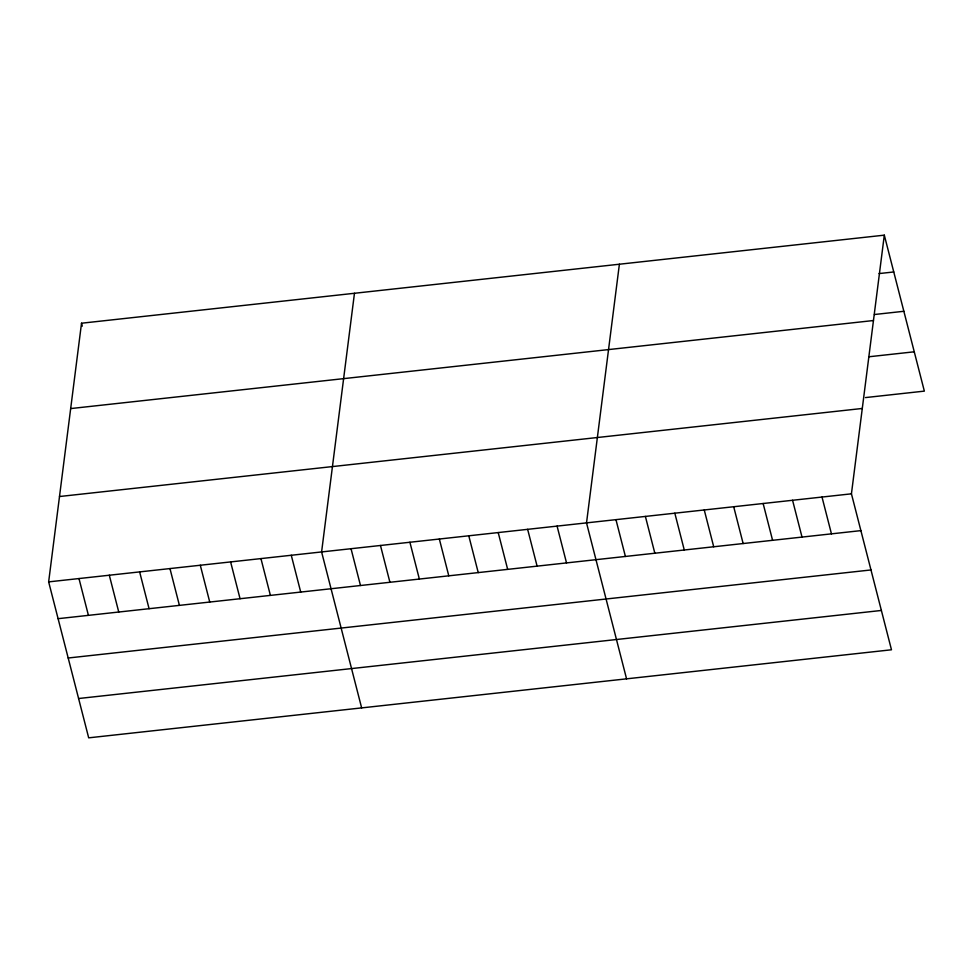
<?xml version="1.0" encoding="UTF-8"?>
<svg xmlns="http://www.w3.org/2000/svg" width="973" height="973" viewBox="0 0 973 973"><rect width="100%" height="100%" fill="white"/><g stroke="black" fill="none" stroke-linecap="round" stroke-linejoin="round"><path stroke-width="1.46" d="M884.311 235.162L851.436 493.822L891.475 649.782L88.689 737.838L48.65 581.878L81.525 323.218L884.311 235.162L924.35 391.122L865.484 397.58M354.464 293.287L321.601 551.946L361.64 707.894M619.387 264.23L586.524 522.89L626.563 678.838M879.045 273.583L893.761 271.966M874.423 314.51L903.856 311.287M70.676 408.575L873.462 320.531M868.634 356.799L914.255 351.8M59.499 496.522L862.285 408.465M48.65 581.878L851.436 493.822M58.1 618.682L860.886 530.626M68.195 658.003L870.981 569.947M78.594 698.517L881.38 610.46M822.003 497.057L831.453 533.849M792.569 500.28L802.02 537.084M763.136 503.515L772.586 540.307M733.703 506.738L743.141 543.542M704.257 509.974L713.708 546.765M674.824 513.197L684.274 550M645.391 516.432L654.841 553.223M615.958 519.655L625.408 556.459M557.079 526.113L566.529 562.917M527.646 529.336L537.096 566.14M498.212 532.572L507.663 569.375M468.779 535.795L478.23 572.598M439.346 539.03L448.784 575.821M409.901 542.253L419.351 579.057M380.467 545.488L389.918 582.28M351.034 548.711L360.484 585.515M291.268 555.267L300.718 592.071M260.946 558.599L270.397 595.391M230.613 561.92L240.063 598.723M200.292 565.252L209.742 602.044M169.959 568.573L179.409 605.376M81.525 323.218L82.279 326.162M139.638 571.905L149.076 608.697M109.304 575.225L118.755 612.029M78.983 578.558L88.421 615.35"/></g></svg>
